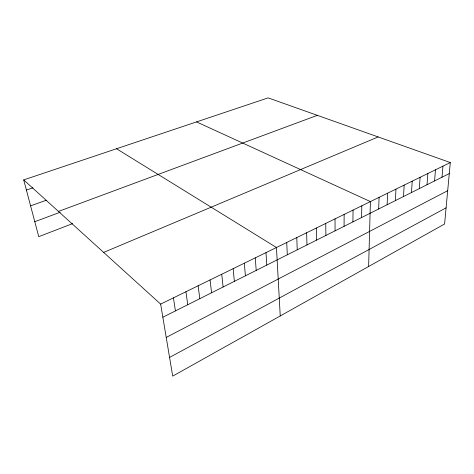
<?xml version="1.0" encoding="UTF-8"?>
<svg xmlns="http://www.w3.org/2000/svg" width="474" height="474" viewBox="0 0 474 474"><rect width="100%" height="100%" fill="white"/><g stroke="black" fill="none" stroke-linecap="round" stroke-linejoin="round"><path stroke-width="0.71" d="M344.077 226.329L344.136 214.432M352.911 221.897L353.059 210.071M361.579 217.554L361.816 205.793M368.63 266.495L370.407 201.592L196.538 121.901M378.685 208.975L379.087 197.35M387.122 204.744L387.602 193.191M395.399 200.597L395.956 189.108M403.522 196.52L404.156 185.103M411.497 192.521L412.202 181.169M419.33 188.593L420.106 177.306M427.021 184.736L427.856 173.52M434.569 180.95L435.476 169.799M441.987 177.229L442.953 166.143M450.3 162.552L444.594 223.989L172.702 376.125L160.645 304.101L23.7 179.901L268.142 97.875L450.3 162.552L160.645 304.101M169.573 357.432L446.093 207.831M166.226 337.417L447.687 190.696M162.843 317.213L449.275 173.579M103.646 252.405L378.169 136.939M72.629 223.604L38.761 236.662L23.7 179.901M34.792 221.702L60.275 212.21M58.468 211.434L317.343 115.342M30.585 205.858L46.393 200.194M26.396 190.062L32.961 187.799M116.551 148.747L276.455 247.505L280.247 315.951M173.425 297.856L175.439 310.897M185.915 291.753L187.757 304.717M198.12 285.786L199.797 298.679M210.059 279.95L211.576 292.778M221.731 274.245L223.094 286.995M233.155 268.663L234.369 281.343M244.329 263.206L245.402 275.809M255.267 257.862L256.203 270.393M265.973 252.63L266.785 265.09M286.723 242.487L287.291 254.805M296.777 237.575L297.234 249.822M306.631 232.758L306.974 244.934M316.288 228.041L316.525 240.146M325.756 223.414L325.893 235.448M335.035 218.875L335.071 230.844"/></g></svg>
